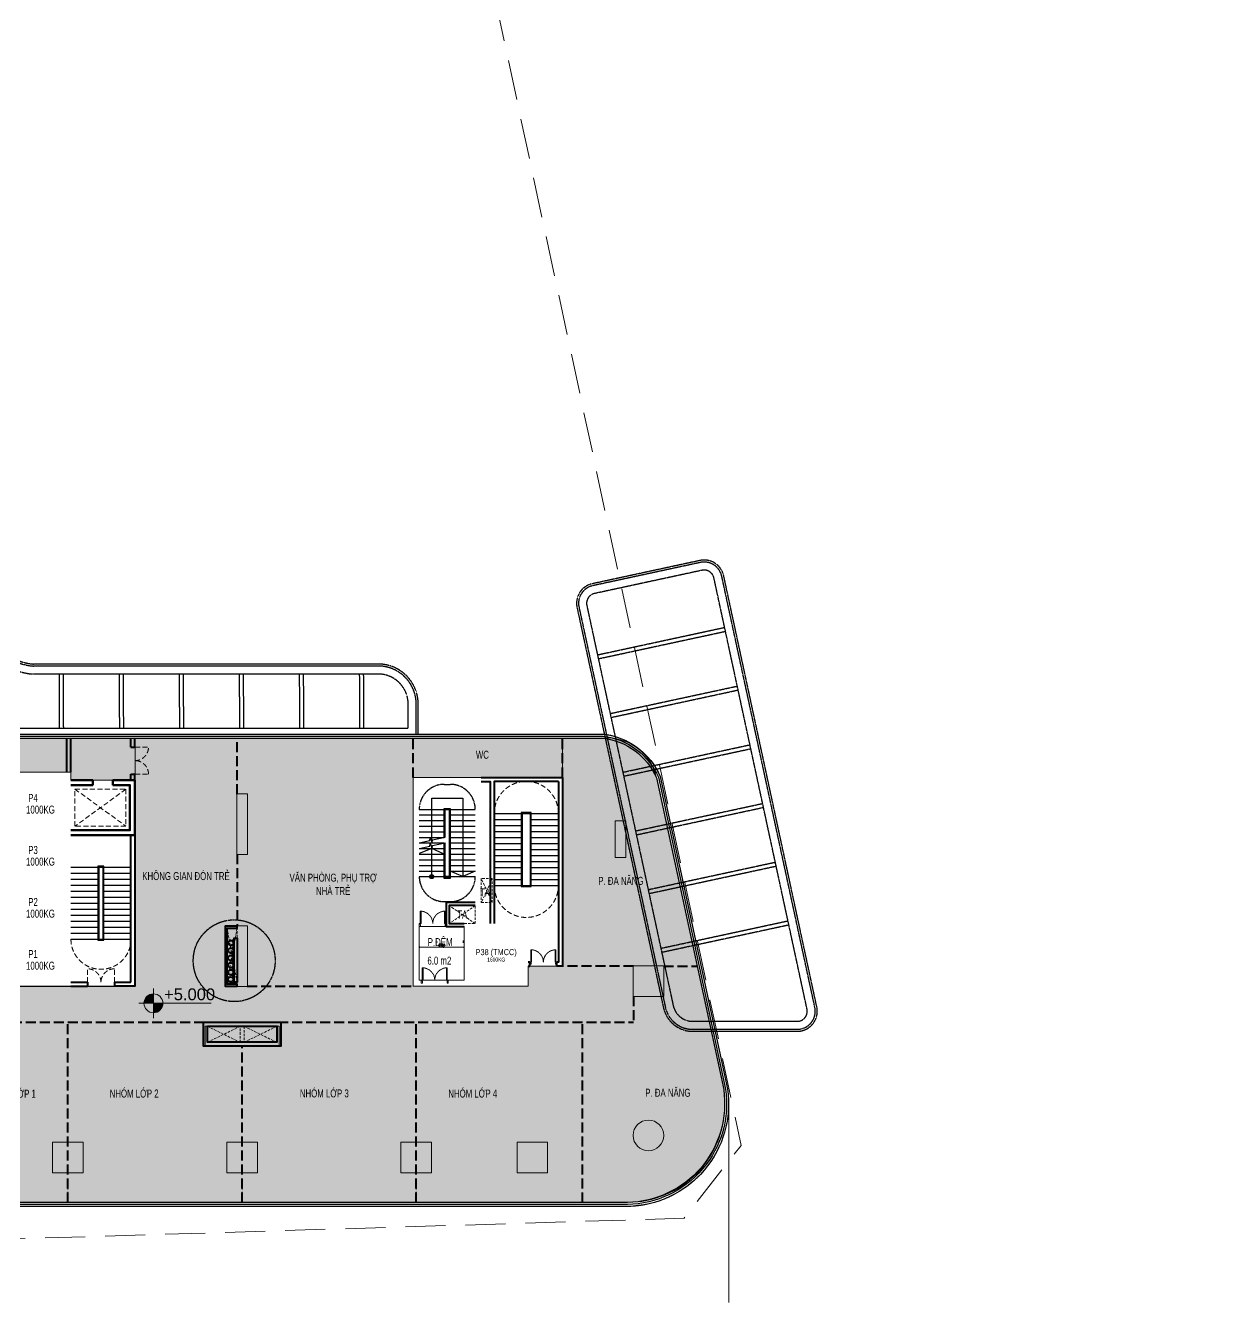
# Model space of a CAD drawing. Header units: millimetres. Extents: x -11451263 to 11578383104, y -507 to 1450429.
# Drawn here: x 11770715 to 11829862, y 1016962 to 1080763 of the extents above; entities that cross this region are included whole.
import ezdxf
from ezdxf.enums import TextEntityAlignment as Align

# ---------------------------------------------------------------- set-up
doc = ezdxf.new("R2010")
doc.units = ezdxf.units.MM
doc.header["$MEASUREMENT"] = 0
for name, pattern in [('CENTER2', [1.125, 0.75, -0.125, 0.125, -0.125]), ('DASH', [0.35, 0.25, -0.1]), ('DASH2-1', [3, 2, -1]), ('DASHED2', [0.375, 0.25, -0.125]), ('HIDDEN', [0.375, 0.25, -0.125]), ('Xref_ST_MBDV Cot vach 30.7.2022$0$HIDDEN', [0.375, 0.25, -0.125]), ('Xref_ST_MBDV Cot vach 30.7.2022$0$HIDDEN2', [0.1875, 0.125, -0.0625])]:
    doc.linetypes.add(name, pattern=pattern)
doc.layers.get('0').update_dxf_attribs({"linetype": 'CONTINUOUS', "lineweight": 13})
doc.layers.get('Defpoints').update_dxf_attribs({"color": 5, "linetype": 'CONTINUOUS', "lineweight": 13})
for name, color, linetype in [('1-Chu thich', 8, 'CONTINUOUS'), ('A-GLAZ', 135, 'CONTINUOUS'), ('canopy', 2, 'DASH'), ('KT-KT', 1, 'CONTINUOUS'), ('KT-Text', 7, 'CONTINUOUS'), ('NDT Cap nuoc', 4, 'CONTINUOUS'), ('NDT Thoat nuoc rua', 3, 'CENTER2'), ('Xref_ST_MBDV Cot vach 30.7.2022$0$A-FLOR-STRS-ARROW', 8, 'CONTINUOUS'), ('Xref_ST_MBDV Cot vach 30.7.2022$0$KT-Net cot vach', 6, 'CONTINUOUS'), ('Xref_ST_MBDV Cot vach 30.7.2022$0$KT-Net manh', 139, 'CONTINUOUS'), ('Xref_ST_MBDV Cot vach 30.7.2022$0$KT-Text', 7, 'CONTINUOUS'), ('Xref_ST_MBDV Cot vach 30.7.2022$0$KT-Thay', 7, 'CONTINUOUS'), ('Xref_ST_MBDV Cot vach 30.7.2022$0$KT-Tuong', 1, 'CONTINUOUS')]:
    doc.layers.add(name, color=color, linetype=linetype)
for name, color, linetype, lineweight in [('CUA', 37, 'CONTINUOUS', 13), ('D-building block', 8, 'CONTINUOUS', 13), ('DO DIEN TICH THONG THUY', 141, 'CONTINUOUS', 13), ('KT-Chu viet', 255, 'CONTINUOUS', 20), ('KT-Ghi chu', 26, 'CONTINUOUS', 15), ('KT-Kich thuoc', 159, 'CONTINUOUS', 18), ('KT-lomo nuoc', 3, 'HIDDEN', 5), ('KT-Net cat', 1, 'CONTINUOUS', 40), ('KT-Net cot', 2, 'CONTINUOUS', 50), ('KT-Net cua', 87, 'CONTINUOUS', 9), ('KT-Net thay', 7, 'CONTINUOUS', 25), ('KT-Net to mau', 159, 'CONTINUOUS', 18), ('NET-THAY', 7, 'CONTINUOUS', 30), ('SPE-MEP-HVAC', 140, 'CONTINUOUS', 0), ('Xref_ST_MBDV Cot vach 30.7.2022$0$CUA', 37, 'CONTINUOUS', 13)]:
    doc.layers.add(name, color=color, linetype=linetype, lineweight=lineweight)
doc.styles.add('font unicode ccu', font='arial.ttf')
doc.styles.add('Xref_ST_MBDV Cot vach 30.7.2022$0$Arial', font='arial.ttf', dxfattribs={"width": 0.7})
doc.styles.add('Xref_ST_MBDV Cot vach 30.7.2022$0$xref.N.Cot vach tang N2$0$DIM', font='vnsimli.shx', dxfattribs={"width": 0.7})
doc.dimstyles.new('Xref_ST_MBDV Cot vach 30.7.2022$0$xref.N.Cot vach tang N2$0$CCU 1-100 A1', dxfattribs={"dimscale": 100, "dimtxt": 2.2, "dimasz": 1, "dimexe": 1, "dimexo": 0, "dimgap": 1, "dimtad": 1, "dimdec": 0, "dimdsep": 46, "dimtxsty": 'Xref_ST_MBDV Cot vach 30.7.2022$0$xref.N.Cot vach tang N2$0$DIM', "dimblk1": 'Xref_ST_MBDV Cot vach 30.7.2022$0$xref.N.Cot vach tang N2$0$_ARCHTICK', "dimblk2": 'Xref_ST_MBDV Cot vach 30.7.2022$0$xref.N.Cot vach tang N2$0$_ARCHTICK', "dimsah": 1, "dimcen": 0, "dimdle": 1, "dimclrd": 256, "dimclre": 256, "dimclrt": 31, "dimadec": 0, "dimazin": 0, "dimtfac": 1, "dimtdec": 0, "dimtix": 1, "dimtmove": 2, "dimatfit": 3, "dimldrblk": 'Xref_ST_MBDV Cot vach 30.7.2022$0$xref.N.Cot vach tang N2$0$_ARCHTICK', "dimfxl": 0, "dimtolj": 1, "dimarcsym": 0})

# ---------------------------------------------------------------- blocks, each defined once
blk = doc.blocks.new('*U274')
for p, q in [((-1260, 525), (-1300, 525)), ((-1260, 100), (-1300, 100)), ((-1280, 100), (-1280, 525)), ((-90, 525), (-50, 525)), ((-90, 100), (-50, 100)), ((-70, 100), (-70, 525))]:
    blk.add_line(p, q)
for points in [[(-1350, -150), (-1290, -150), (-1290, -40), (-1300, -40), (-1300, 0), (-1350, 0)], [(-1300, 0), (-1260, 0), (-1260, 625), (-1300, 625)], [(-50, 0), (-90, 0), (-90, 625), (-50, 625)], [(0, -150), (-60, -150), (-60, -40), (-50, -40), (-50, 0), (0, 0)]]:
    blk.add_lwpolyline(points, close=True)
at = {"linetype": 'Xref_ST_MBDV Cot vach 30.7.2022$0$HIDDEN2', "ltscale": 200}
for centre, start, end in [((-1300, 0), 0, 89.99996), ((-50, 0), 90.00004, 180)]:
    blk.add_arc(centre, 625, start, end, dxfattribs=at)
blk = doc.blocks.new('Xref_ST_MBDV Cot vach 30.7.2022$0$xref.N.Cot vach tang N2$0$_Open90')
at = {"color": 0, "linetype": 'ByBlock', "lineweight": -2}
for p, q in [((0, 0), (-1, 0)), ((-0.5, 0.5), (0, 0)), ((0, 0), (-0.5, -0.5))]:
    blk.add_line(p, q, dxfattribs=at)
blk = doc.blocks.new('*D375')
at = {"layer": 'Defpoints', "color": 5, "transparency": 16777216}
for p, q in [((433237, -379078), (433237, -379340)), ((435437, -379290), (433287, -379290)), ((435487, -379078), (435487, -379340))]:
    blk.add_line(p, q, dxfattribs=at)
at = {"layer": 'Defpoints', "color": 0, "transparency": 16777216}
for p in [(433237, -379078), (433237, -379290), (435487, -379078)]:
    blk.add_point(p, dxfattribs=at)
at = {"layer": 'Defpoints', "color": 5, "transparency": 16777216, "xscale": 50, "yscale": 50, "zscale": 50, "rotation": 180}
blk.add_blockref('Xref_ST_MBDV Cot vach 30.7.2022$0$xref.N.Cot vach tang N2$0$_Open90', (433237, -379290), dxfattribs=at)
at = {"layer": 'Defpoints', "color": 5, "transparency": 16777216, "xscale": 50, "yscale": 50, "zscale": 50}
blk.add_blockref('Xref_ST_MBDV Cot vach 30.7.2022$0$xref.N.Cot vach tang N2$0$_Open90', (435487, -379290), dxfattribs=at)
at = {"layer": 'Defpoints', "color": 5, "transparency": 16777216, "insert": (434362, -379185), "char_height": 110, "attachment_point": 5, "style": 'Xref_ST_MBDV Cot vach 30.7.2022$0$xref.N.Cot vach tang N2$0$DIM'}
blk.add_mtext('\\A1;2250', dxfattribs=at)
blk = doc.blocks.new('Xref_ST_MBDV Cot vach 30.7.2022$0$xref.N.Cot vach tang N2$0$_ARCHTICK')
at = {"color": 0, "linetype": 'ByBlock', "const_width": 0.15}
blk.add_lwpolyline([(-0.5, -0.5), (0.5, 0.5)], dxfattribs=at)
blk = doc.blocks.new('ong thoat xi')
at = {"layer": '1-Chu thich', "color": 30}
for p, q in [((-75, 62), (-75, 65)), ((-66, 67), (-74, 67)), ((-66, 60), (-74, 60)), ((-66, 67), (-66, 60)), ((-65, 69), (-62, 69)), ((-65, 66), (-62, 66)), ((-65, 61), (-62, 61)), ((-65, 58), (-62, 58)), ((-61, 70), (-61, 70)), ((-61, 70), (-61, 57)), ((-61, 70), (-61, 70)), ((-61, 70), (-61, 57)), ((-61, 57), (-61, 57)), ((-55, 70), (-54, 70)), ((-55, 70), (-55, 57)), ((-55, 70), (-54, 70)), ((-55, 57), (-54, 57)), ((-54, 70), (-54, 57)), ((-50, 69), (-54, 69)), ((-50, 66), (-54, 66)), ((-50, 61), (-54, 61)), ((-50, 58), (-54, 58)), ((-33, 67), (-50, 67)), ((-50, 67), (-50, 60)), ((-29, 60), (-50, 60)), ((2, 60), (-41, 60)), ((-41, 58), (-41, 60)), ((-41, 58), (-41, 60)), ((-41, 58), (-41, 60)), ((2, 58), (-41, 58)), ((-33, 60), (-33, 67)), ((-75, -62), (-75, -66)), ((-66, -60), (-74, -60)), ((-66, -67), (-74, -67)), ((-66, -68), (-66, -60)), ((-65, -58), (-62, -58)), ((-65, -61), (-62, -61)), ((-65, -66), (-62, -66)), ((-65, -69), (-62, -69)), ((-61, -70), (-61, -57)), ((-61, -57), (-61, -57)), ((-61, -70), (-61, -57)), ((-61, -70), (-61, -70)), ((-61, -70), (-61, -70)), ((-55, -70), (-55, -57)), ((-55, -57), (-54, -57)), ((-55, -70), (-54, -70)), ((-55, -70), (-54, -70)), ((-54, -70), (-54, -57)), ((-50, -58), (-54, -58)), ((-50, -61), (-54, -61)), ((-50, -66), (-54, -66)), ((-50, -69), (-54, -69)), ((-50, -68), (-50, -60)), ((-31, -60), (-50, -60)), ((-34, -67), (-50, -67)), ((2, -58), (-41, -58)), ((-41, -58), (-41, -60)), ((-41, -58), (-41, -60)), ((2, -60), (-41, -60)), ((-34, -60), (-34, -67))]:
    blk.add_line(p, q, dxfattribs=at)
for centre, major_axis, start_param, end_param in [((-74, 65), (1.13, 1.13), 0.811456, 2.360542), ((-74, 62), (1.1, 1.1), 2.356194, 3.926991), ((-63, 67), (1.7, -1.7), 3.370391, 4.48359), ((-56, 63), (7.09, -7.09), 3.657341, 4.196641), ((-63, 60), (1.7, -1.7), 3.370391, 4.48359), ((-64, 67), (1.7, -1.7), 0.228799, 1.341997), ((-64, 67), (1.7, -1.7), 0.228799, 1.341997), ((-72, 63), (7.09, -7.09), 0.515748, 1.055048), ((-72, 63), (7.09, -7.09), 0.515748, 1.055048), ((-64, 60), (1.7, -1.7), 0.228799, 1.341997), ((-64, 60), (1.7, -1.7), 0.228799, 1.341997), ((0, 0), (38.9, -38.9), 0.785398, 7.068583), ((-52, 67), (1.7, 1.7), 1.799595, 2.912794), ((-52, 67), (1.7, -1.7), 3.370391, 4.48359), ((-44, 63), (7.09, 7.09), 2.086544, 2.625845), ((-44, 63), (7.09, 7.09), 2.086544, 2.625845), ((-52, 60), (1.7, 1.7), 1.799595, 2.912794), ((-52, 60), (1.7, 1.7), 1.799595, 2.912794), ((-52, 67), (1.7, -1.7), 0.228799, 1.341997), ((-60, 63), (7.09, 7.09), -1.055048, -0.515748), ((-52, 60), (1.7, 1.7), -1.341997, -0.228799), ((0, 0), (34.1, -34.1), 0.785398, 7.068583), ((0, 0), (42.5, -42.5), 5.497787, 8.63938), ((0, 0), (41, -41), 5.497787, 8.63938), ((-74, -62), (1.1, 1.1), 0.785398, 2.356194), ((-74, -66), (1.13, 1.13), 2.351847, 3.900932), ((-63, -60), (1.7, -1.7), 3.370391, 4.48359), ((-56, -64), (7.09, 7.09), 2.086544, 2.625845), ((-63, -68), (1.7, 1.7), 1.799595, 2.912794), ((-64, -60), (1.7, -1.7), 0.228799, 1.341997), ((-64, -60), (1.7, -1.7), 0.228799, 1.341997), ((-72, -64), (7.09, -7.09), 0.515748, 1.055048), ((-72, -64), (7.09, -7.09), 0.515748, 1.055048), ((-64, -68), (1.7, -1.7), 0.228799, 1.341997), ((-64, -68), (1.7, -1.7), 0.228799, 1.341997), ((-52, -60), (1.7, -1.7), 3.370391, 4.48359), ((-52, -60), (1.7, -1.7), 3.370391, 4.48359), ((-44, -64), (7.09, 7.09), 2.086544, 2.625845), ((-44, -64), (7.09, 7.09), 2.086544, 2.625845), ((-52, -68), (1.7, 1.7), 1.799595, 2.912794), ((-52, -68), (1.7, 1.7), 1.799595, 2.912794), ((-52, -60), (1.7, -1.7), 0.228799, 1.341997), ((-60, -64), (7.09, -7.09), 0.515748, 1.055048), ((-52, -68), (1.7, -1.7), 0.228799, 1.341997)]:
    blk.add_ellipse(centre, major_axis=major_axis, ratio=1, start_param=start_param, end_param=end_param, dxfattribs=at)
blk = doc.blocks.new('N2200X500')
at = {"layer": 'KT-Net cat', "color": 3}
blk.add_lwpolyline([(9586872, 1032959), (9586872, 1035159), (9587021, 1035159), (9587021, 1032959)], close=True, dxfattribs=at)
at = {"layer": 'NET-THAY', "linetype": 'ByBlock', "ltscale": 7}
blk.add_lwpolyline([(9586841, 1035164), (9586841, 1032942), (9586871, 1032943), (9586871, 1035165)], close=True, dxfattribs=at)
at = {"layer": 'NDT Cap nuoc', "xscale": 2.272727272727275, "yscale": 2.272727272727275, "zscale": 2.272727272727275, "rotation": 180.279270571122}
for p in [(9586706, 1034925), (9586701, 1034173), (9586706, 1034550), (9586701, 1033812), (9586703, 1033456), (9586701, 1033102)]:
    blk.add_blockref('ong thoat xi', p, dxfattribs=at)
blk = doc.blocks.new('CNTPO')
at = {"layer": 'KT-KT'}
blk.add_blockref('N2200X500', (1879262, 0), dxfattribs=at)
blk = doc.blocks.new('CAODOSAN')
at = {"layer": 'KT-Ghi chu'}
h = blk.add_hatch(color=256, dxfattribs=at)
edge = h.paths.add_edge_path()
edge.add_ellipse((286, 0), major_axis=(130, 130), ratio=1, start_angle=45, end_angle=135)
edge.add_line((102, 0), (286, 0))
edge.add_line((286, 0), (286, 184))
h = blk.add_hatch(color=256, dxfattribs=at)
edge = h.paths.add_edge_path()
edge.add_ellipse((286, 0), major_axis=(130, 130), ratio=1, start_angle=225, end_angle=315)
edge.add_line((469, 0), (286, 0))
edge.add_line((286, 0), (286, -184))
for p, q in [((286, 286), (286, -286)), ((1407, 0), (0, 0))]:
    blk.add_line(p, q, dxfattribs=at)
blk.add_circle((286, 0), 184, dxfattribs=at)
at = {"style": 'font unicode ccu'}
for tag, p in [('FL', (493, 59)), ('SL', (490, -292))]:
    blk.add_attdef(tag, p, '', height=230, dxfattribs=at)
blk = doc.blocks.new('*U429')
at = {"linetype": 'HIDDEN', "ltscale": 500}
for p, q in [((-532, 1541), (756, 261)), ((224, 1802), (0, 0))]:
    blk.add_line(p, q, dxfattribs=at)
blk.add_lwpolyline([(-532, 1541), (224, 1802), (756, 261), (0, 0)], close=True, dxfattribs=at)
blk = doc.blocks.new('*U430')
at = {"linetype": 'HIDDEN', "ltscale": 500}
for p, q in [((427, 1523), (0, 0)), ((-424, 1229), (851, 294))]:
    blk.add_line(p, q, dxfattribs=at)
blk.add_lwpolyline([(-424, 1229), (427, 1523), (851, 294), (0, 0)], close=True, dxfattribs=at)
blk = doc.blocks.new('*U431')
at = {"linetype": 'HIDDEN', "ltscale": 500}
for p, q in [((955, 911), (0, 0)), ((-179, 520), (1134, 392))]:
    blk.add_line(p, q, dxfattribs=at)
blk.add_lwpolyline([(-179, 520), (955, 911), (1134, 392), (0, 0)], close=True, dxfattribs=at)
blk = doc.blocks.new('*U273')
for p, q in [((-1260, 525), (-1300, 525)), ((-1260, 100), (-1300, 100)), ((-1280, 100), (-1280, 525)), ((-90, 525), (-50, 525)), ((-90, 100), (-50, 100)), ((-70, 100), (-70, 525))]:
    blk.add_line(p, q)
for points in [[(-1350, -100), (-1290, -100), (-1290, -40), (-1300, -40), (-1300, 0), (-1350, 0)], [(-1300, 0), (-1260, 0), (-1260, 625), (-1300, 625)], [(-50, 0), (-90, 0), (-90, 625), (-50, 625)], [(0, -100), (-60, -100), (-60, -40), (-50, -40), (-50, 0), (0, 0)]]:
    blk.add_lwpolyline(points, close=True)
at = {"linetype": 'Xref_ST_MBDV Cot vach 30.7.2022$0$HIDDEN2', "ltscale": 200}
for centre, start, end in [((-1300, 0), 0, 89.99996), ((-50, 0), 90.00004, 180)]:
    blk.add_arc(centre, 625, start, end, dxfattribs=at)
blk = doc.blocks.new('WWW')
at = {"layer": 'Defpoints', "linetype": 'DASH2-1', "lineweight": 13, "ltscale": 1000, "flags": 128}
blk.add_lwpolyline([(11429817, 1022160), (11450185, 1019986), (11488616, 1021167), (11491469, 1024811), (11462656, 1159054), (11457975, 1176931), (11455626, 1177745), (11446686, 1170981), (11423167, 1153070), (11399484, 1135983, 0.684877), (11429817, 1022160)], format="xyb", dxfattribs=at)
blk = doc.blocks.new('hatch L2')
at = {"true_color": 0x40c9a2}
h = blk.add_hatch(color=113, dxfattribs=at)
h.dxf.hatch_style = 1
edge = h.paths.add_edge_path()
edge.add_line((11776183, 1045159), (11769936, 1045159))
edge.add_arc((11770109, 1049735), 4579, 209.175, 267.83441, ccw=False)
edge.add_line((11766110, 1047503), (11765034, 1047131))
edge.add_line((11765034, 1047131), (11766302, 1043459))
edge.add_line((11766302, 1043459), (11772983, 1043459))
edge.add_line((11772983, 1043459), (11772983, 1043059))
edge.add_line((11772983, 1043059), (11776183, 1043059))
edge.add_line((11776183, 1043059), (11776183, 1032759))
edge.add_line((11776183, 1032759), (11769833, 1032759))
edge.add_line((11769833, 1032759), (11769833, 1030959))
edge.add_line((11769833, 1030959), (11760483, 1030959))
edge.add_line((11760483, 1030959), (11760483, 1021959))
edge.add_line((11760483, 1021959), (11800787, 1021959))
edge.add_arc((11800787, 1026815), 4856, 270, 361.01204)
edge.add_arc((11799053, 1026784), 6590, 1.01204, 7.07216)
edge.add_line((11805593, 1027596), (11802234, 1043175))
edge.add_arc((11799768, 1042644), 2523, 12.166, 94.40786)
edge.add_line((11799574, 1045159), (11797533, 1045159))
edge.add_line((11797533, 1045159), (11797533, 1033759))
edge.add_line((11797533, 1033759), (11795833, 1033759))
edge.add_line((11795833, 1033759), (11795833, 1032759))
edge.add_line((11795833, 1032759), (11790083, 1032759))
edge.add_line((11790083, 1032759), (11790083, 1043199))
edge.add_line((11790083, 1043199), (11797533, 1043199))
edge.add_line((11797533, 1043199), (11797533, 1045159))
edge.add_line((11797533, 1045159), (11776183, 1045159))
at = {"elevation": 0}
blk.add_lwpolyline([(11766302, 1043459), (11772983, 1043459), (11772983, 1043059), (11776183, 1043059), (11776183, 1032759), (11769833, 1032759)], dxfattribs=at)
blk.add_lwpolyline([(11760483, 1021959), (11800787, 1021959, 0.419397), (11805642, 1026901, 0.026448), (11805593, 1027596), (11802234, 1043175, 0.375088), (11799574, 1045159), (11797533, 1045159), (11797533, 1033759), (11795833, 1033759), (11795833, 1032759), (11790083, 1032759), (11790083, 1043199), (11797533, 1043199), (11797533, 1045159), (11776183, 1045159), (11769936, 1045159, -0.26169)], format="xyb", dxfattribs=at)
blk = doc.blocks.new('khgklh')
at = {"layer": 'canopy', "ltscale": 5}
for p, q in [((59662, -46483), (66016, -45111)), ((59704, -46678), (66058, -45307)), ((32795, -50144, 0), (32782, -47444, 0)), ((32995, -50144, 0), (32982, -47444, 0)), ((35795, -50144, 0), (35782, -47444, 0)), ((35995, -50144, 0), (35982, -47444, 0)), ((38795, -50143, 0), (38782, -47444, 0)), ((38995, -50143, 0), (38982, -47444, 0)), ((41795, -50143, 0), (41782, -47444, 0)), ((41995, -50143, 0), (41982, -47444, 0)), ((44795, -50143, 0), (44782, -47444, 0)), ((44995, -50143, 0), (44982, -47444, 0)), ((47795, -50143, 0), (47782, -47444, 0)), ((47995, -50143, 0), (47982, -47444, 0)), ((60295, -49415), (66649, -48044)), ((60338, -49611), (66691, -48239)), ((60928, -52348), (67282, -50976)), ((60971, -52543), (67324, -51172)), ((61562, -55280), (67915, -53909)), ((61604, -55476), (67957, -54104)), ((62195, -58213), (68548, -56841)), ((62237, -58408), (68590, -57037)), ((62828, -61145), (69181, -59773)), ((62870, -61341), (69224, -59969))]:
    blk.add_line(p, q, dxfattribs=at)
at = {"layer": 'canopy', "ltscale": 5, "elevation": 0}
for points in [[(19045, -30419, -0.227239), (21086, -32266), (26450, -47773, 0.290863), (30315, -50444), (50708, -50443)], [(20965, -31434, -0.059726), (21366, -32160), (26731, -47665, 0.28983), (30321, -50144), (50208, -50143)]]:
    blk.add_lwpolyline(points, format="xyb", dxfattribs=at)
at = {"layer": 'canopy', "ltscale": 5}
for points in [[(65972, -42538, 0.414213), (64783, -41771), (59407, -42932, 0.414214), (58641, -44121), (62956, -64110, 0.353312), (64423, -65293), (69646, -65291, 0.477856), (70623, -64080), (65972, -42538)], [(50708, -50443), (50708, -48944, 0.414214), (48708, -46944), (31495, -46944)], [(50608, -50443), (50608, -48944, 0.414214), (48708, -47044), (31495, -47044)], [(50208, -50143), (50208, -48944, 0.414214), (48708, -47444), (31495, -47444)]]:
    blk.add_lwpolyline(points, format="xyb", dxfattribs=at)
for points in [[(65874, -42559, 0.414213), (64804, -41869), (59428, -43030, 0.414214), (58738, -44099), (63054, -64089, 0.353312), (64423, -65193), (69646, -65191, 0.477856), (70525, -64101)], [(65483, -42643, 0.414213), (64889, -42260), (59513, -43421, 0.414214), (59129, -44015), (63445, -64004, 0.353312), (64423, -64793), (69645, -64791, 0.477856), (70134, -64186)]]:
    blk.add_lwpolyline(points, format="xyb", close=True, dxfattribs=at)
blk.add_lwpolyline([(50208, -50443), (50208, -50443)], dxfattribs=at)
for radius in [2552, 3052, 2652]:
    blk.add_arc((31686, -44399, 0), radius, 200.38333, 265.71278, dxfattribs=at)
blk = doc.blocks.new('A$C59794006')
at = {"layer": 'NDT Thoat nuoc rua'}
blk.add_circle((-20694, 8728, -1), 2044, dxfattribs=at)
blk = doc.blocks.new('*U495')
at = {"layer": 'KT-lomo nuoc', "ltscale": 500}
for p, q in [((-1001, 2557), (0, 0)), ((-491, -95), (-510, 2651))]:
    blk.add_line(p, q, dxfattribs=at)
blk.add_lwpolyline([(-491, -95), (-1001, 2557), (-510, 2651), (0, 0)], close=True, dxfattribs=at)
blk = doc.blocks.new('thangkn')
at = {"layer": 'Xref_ST_MBDV Cot vach 30.7.2022$0$KT-Net manh'}
h = blk.add_hatch(color=256, dxfattribs=at)
edge = h.paths.add_edge_path(flags=0)
edge.add_arc((433862.1, -375763.1), 100, 360, 720)
h = blk.add_hatch(color=256, dxfattribs=at)
edge = h.paths.add_edge_path(flags=0)
edge.add_arc((433862.1, -375763.1), 100, 359.999999, 719.999999)
blk.add_hatch(color=256, dxfattribs=at).paths.add_polyline_path([(433831.2, -375858.2), (433893, -375858.2), (433943, -375821.9), (433962.1, -375763.1), (433943, -375704.4), (433893, -375668), (433831.2, -375668), (433781.2, -375704.4), (433762.1, -375763.1), (433781.2, -375821.9)], flags=0)
blk.add_hatch(color=256, dxfattribs=at).paths.add_polyline_path([(433831.2, -375858.2), (433893, -375858.2), (433943, -375821.9), (433962.1, -375763.1), (433943, -375704.4), (433893, -375668), (433831.2, -375668), (433781.2, -375704.4), (433762.1, -375763.1), (433781.2, -375821.9)], flags=0)
at = {"layer": 'Defpoints'}
blk.add_lwpolyline([(435487.1, -378263.1), (433237.1, -378263.1), (433237.1, -380943.1), (435487.1, -380943.1)], close=True, dxfattribs=at)
at = {"layer": 'Xref_ST_MBDV Cot vach 30.7.2022$0$A-FLOR-STRS-ARROW'}
for points in [[(433237.1, -374082.2), (433763.6, -373964.3), (433785.4, -373830.4), (433886, -374069), (433904.5, -373932.7), (434537.1, -373791)], [(433237.1, -374363.1), (433763.6, -374245.2), (433785.4, -374111.4), (433886, -374349.9), (433904.5, -374213.6), (434537.1, -374071.9)]]:
    blk.add_lwpolyline(points, dxfattribs=at)
at = {"layer": 'Xref_ST_MBDV Cot vach 30.7.2022$0$KT-Net manh'}
for p, q in [((433781.2, -375704.4), (433762.1, -375763.1)), ((433781.2, -375704.4), (433762.1, -375763.1)), ((435437.1, -378971.1), (435437.1, -379070.9))]:
    blk.add_line(p, q, dxfattribs=at)
at = {"layer": 'Xref_ST_MBDV Cot vach 30.7.2022$0$KT-Net manh', "linetype": 'Xref_ST_MBDV Cot vach 30.7.2022$0$HIDDEN'}
for points in [[(433237.1, -372403.1, -0.4141313), (434486.8, -371153.1), (434787.4, -371153.1, -0.4141313), (436037.1, -372403.1, -1.0000292)], [(433237.1, -375763.1, 0.4141313), (434486.8, -377013.1), (434787.4, -377013.1, 0.4141313), (436037.1, -375763.1, 1.0000292)]]:
    blk.add_lwpolyline(points, format="xyb", dxfattribs=at)
at = {"layer": 'Xref_ST_MBDV Cot vach 30.7.2022$0$KT-Net manh'}
for points in [[(433862.1, -374012.2), (433862.1, -373363.1), (433862.1, -373263.1), (433862.1, -371848.2), (435412.1, -371848.2), (435412.1, -375763.1)], [(434487.1, -374634), (433862.1, -374363.1), (433237.1, -374613.1)], [(433862.1, -375763.1), (433862.1, -374293.1)], [(436037.1, -375483.1), (435412.1, -375763.1), (434787.1, -375483.1)], [(435437.1, -378971.1), (435487.1, -378971.1)], [(435442.1, -379067), (435442.1, -378976.1), (435487.1, -378976.1)]]:
    blk.add_lwpolyline(points, dxfattribs=at)
blk.add_circle((433862.1, -375763.1), 100, dxfattribs=at)
blk.add_circle((433862.1, -375763.1), 100, dxfattribs=at)
at = {"layer": 'Xref_ST_MBDV Cot vach 30.7.2022$0$KT-Thay', "extrusion": (1.28361e-08, 3.72499e-11, 1)}
for p, q in [((433237.1, -372403.1), (434487.1, -372403.1)), ((434787.1, -372403.1), (436037.1, -372403.1)), ((433237.1, -372683.1), (434487.1, -372683.1)), ((433237.1, -372963.1), (434487.1, -372963.1)), ((434787.1, -372683.1), (436037.1, -372683.1)), ((434787.1, -372963.1), (436037.1, -372963.1)), ((433237.1, -373243.1), (434487.1, -373243.1)), ((433237.1, -373523.1), (434487.1, -373523.1)), ((433237.1, -373803.1), (434487.1, -373803.1)), ((434787.1, -373243.1), (436037.1, -373243.1)), ((434787.1, -373523.1), (436037.1, -373523.1)), ((434787.1, -373803.1), (436037.1, -373803.1)), ((433237.1, -374083.1), (434487.1, -374083.1)), ((433237.1, -374363.1), (434487.1, -374363.1)), ((434787.1, -374083.1), (436037.1, -374083.1)), ((434787.1, -374363.1), (436037.1, -374363.1)), ((433237.1, -374643.1), (434487.1, -374643.1)), ((433237.1, -374923.1), (434487.1, -374923.1)), ((434787.1, -374643.1), (436037.1, -374643.1)), ((434787.1, -374923.1), (436037.1, -374923.1)), ((433237.1, -375203.1), (434487.1, -375203.1)), ((433237.1, -375483.1), (434487.1, -375483.1)), ((433237.1, -375763.1), (434487.1, -375763.1)), ((434787.1, -375203.1), (436037.1, -375203.1)), ((434787.1, -375483.1), (436037.1, -375483.1)), ((434787.1, -375763.1), (436037.1, -375763.1))]:
    blk.add_line(p, q, dxfattribs=at)
at = {"layer": 'Xref_ST_MBDV Cot vach 30.7.2022$0$KT-Thay'}
blk.add_line((434737.1, -375763.1), (434537.1, -375763.1), dxfattribs=at)
for points in [[(434487.1, -373802.2), (434487.1, -372353.1), (434787.1, -372353.1), (434787.1, -375863.1), (434487.1, -375863.1), (434487.1, -374083.1)], [(434537.1, -373791), (434537.1, -372403.1), (434737.1, -372403.1), (434737.1, -375813.1), (434537.1, -375813.1), (434537.1, -374071.9)]]:
    blk.add_lwpolyline(points, dxfattribs=at)
at = {"layer": 'Xref_ST_MBDV Cot vach 30.7.2022$0$KT-Tuong'}
for p, q in [((436037.1, -377063.1), (434587.1, -377063.1)), ((434587.1, -378263.1), (434587.1, -377063.1)), ((436037.1, -377213.1), (434737.1, -377213.1)), ((434737.1, -378113.1), (434737.1, -377213.1)), ((435487.1, -378263.1), (434587.1, -378263.1)), ((435487.1, -378113.1), (434737.1, -378113.1))]:
    blk.add_line(p, q, dxfattribs=at)
at = {"layer": 'Xref_ST_MBDV Cot vach 30.7.2022$0$CUA', "xscale": -1}
for p in [(433237.1, -378113.1), (433337.1, -380943.1)]:
    blk.add_blockref('*U274', p, dxfattribs=at)
at = {"layer": 'Xref_ST_MBDV Cot vach 30.7.2022$0$KT-Text', "style": 'Xref_ST_MBDV Cot vach 30.7.2022$0$Arial', "width": 0.7}
for s, p in [('TA', (436538.8, -376748.4)), ('TA', (435388.7, -377856.4)), ('P.ĐỆM', (434281, -379235.1))]:
    blk.add_text(s, height=400, rotation=360, dxfattribs=at).set_placement(p, align=Align.CENTER)
at = {"layer": 'Xref_ST_MBDV Cot vach 30.7.2022$0$KT-Text', "color": 1, "style": 'Xref_ST_MBDV Cot vach 30.7.2022$0$Arial', "width": 0.7}
blk.add_text('6.0 m2', height=400, rotation=360, dxfattribs=at).set_placement((434243.2, -380161.6), align=Align.CENTER)
at = {"layer": 'Defpoints', "color": 5}
dim = blk.add_linear_dim(base=(433237.1, -379289.9), p1=(435487.1, -379078.1), p2=(433237.1, -379078.1), angle=360, dimstyle='Xref_ST_MBDV Cot vach 30.7.2022$0$xref.N.Cot vach tang N2$0$CCU 1-100 A1', override={"dimscale": 50, "dimblk1": 'Xref_ST_MBDV Cot vach 30.7.2022$0$xref.N.Cot vach tang N2$0$_Open90', "dimblk2": 'Xref_ST_MBDV Cot vach 30.7.2022$0$xref.N.Cot vach tang N2$0$_Open90', "dimclrd": 5, "dimclre": 5, "dimclrt": 5, "dimlwd": 65535, "dimlwe": 65535}, dxfattribs=at)
dim.commit()
dim.dimension.update_dxf_attribs({"geometry": '*D375', "text_midpoint": (434362.1, -379184.9)})

msp = doc.modelspace()

# ---------------------------------------------------------------- linework, layer by layer
at = {"layer": 'A-GLAZ'}
msp.add_lwpolyline([(11731302.8, 1068166.7, -0.1205796), (11742835.2, 1069499.8), (11758670.2, 1065384.3, -0.2272386), (11760710.3, 1063537.2), (11766075.1, 1048030.1, 0.2908633), (11769939.4, 1045359.3), (11799586.4, 1045359.3, -0.2655276), (11802425.5, 1043237.2), (11805790, 1027630.9, -0.4513715), (11800789.1, 1021759.3), (11755651.7, 1021759.3, -0.326781), (11750786.9, 1025328.1), (11746281.1, 1038348.6, 0.427811), (11730771.6, 1044605.5), (11713116.5, 1038514.4, -0.1330764), (11710305.8, 1038631.8), (11709133.6, 1039088.2, -0.183721), (11707346.9, 1040640.8), (11702876.4, 1048143.1, -0.022157), (11699458.7, 1053898.7, -0.4024491), (11701893.2, 1058027.4), (11731302.8, 1068166.7)], format="xyb", dxfattribs=at)
for points in [[(11731336.5, 1068072.5, -0.1205241), (11742816.3, 1069401.4), (11758643.4, 1065287.9, -0.2268594), (11760616.7, 1063501.8), (11765981.7, 1047994.3, 0.2911846), (11769937.5, 1045259.3), (11799580.2, 1045259.3, -0.2642993), (11802329.9, 1043206.4), (11805691.5, 1027613.3, -0.4511126), (11800788.2, 1021859.3), (11755651.8, 1021859.3, -0.3268517), (11750881.8, 1025359.5), (11746374.9, 1038383.5, 0.427751), (11730734.6, 1044698.6), (11713089, 1038610.7, -0.1326579), (11710339, 1038726.1), (11709169, 1039181.7, -0.1839778), (11707434, 1040690), (11702961.2, 1048196.1, -0.0221206), (11699553.1, 1053934.4, -0.4015849), (11701923, 1057931.9)], [(11731370.2, 1067978.3, -0.1204683), (11742797.4, 1069303), (11758616.5, 1065191.6, -0.2264613), (11760523.1, 1063466.5), (11765888.3, 1047958.5, 0.2914954), (11769935.6, 1045159.3), (11799573.9, 1045159.3, -0.2630175), (11802234.3, 1043175.4), (11805593, 1027595.7, -0.450846), (11800787.3, 1021959.3), (11755651.8, 1021959.3, -0.3269245), (11750976.8, 1025390.9), (11746468.7, 1038418.3, 0.4276918), (11730697.6, 1044791.6), (11713061.7, 1038707, -0.1322275), (11710372.2, 1038820.5), (11709204.3, 1039275.2, -0.1842468), (11707521.1, 1040739.2), (11703046, 1048249.1, -0.0220835), (11699647.5, 1053969.8, -0.4006807), (11701952.8, 1057836.4)]]:
    msp.add_lwpolyline(points, format="xyb", close=True, dxfattribs=at)
at = {"layer": 'D-building block', "linetype": 'DASHED2', "ltscale": 1000}
for p, q in [((11775733.1, 1042609.3), (11773183.1, 1040759.3)), ((11773183.1, 1042609.3), (11775733.1, 1040759.3)), ((11772833.1, 1022859.3), (11772833.1, 1021959.3)), ((11781533.1, 1022859.3), (11781533.1, 1021959.3)), ((11790233.1, 1022859.3), (11790233.1, 1021959.3))]:
    msp.add_line(p, q, dxfattribs=at)
at = {"layer": 'D-building block', "linetype": 'DASHED2', "ltscale": 4000}
msp.add_lwpolyline([(11730934.6, 1069203.3, -0.1140331), (11742754.9, 1070668), (11757813.7, 1066316.9, -0.2604673), (11760604.7, 1063842.3), (11766075.1, 1048030.1, 0.2908633), (11769939.4, 1045359.3), (11799586.4, 1045359.3, -0.2655276), (11802425.5, 1043237.2), (11805790, 1027630.9, -0.4513715), (11800789.1, 1021759.3), (11755651.7, 1021759.3, -0.326781), (11750786.9, 1025328.1), (11746281.1, 1038348.6, 0.3277018), (11730771.6, 1044605.5), (11713116.5, 1038514.4, -0.1330764), (11710305.8, 1038631.8), (11709133.6, 1039088.2, -0.183721), (11707346.9, 1040640.8), (11702876.4, 1048143.1, -0.022157), (11699458.7, 1053898.7, -0.4620919), (11701535.2, 1059064.4), (11730934.6, 1069203.3)], format="xyb", dxfattribs=at)
at = {"layer": 'D-building block', "linetype": 'DASHED2', "ltscale": 1000}
for points in [[(11776183.1, 1044709.3), (11776858.1, 1044709.3)], [(11776183.1, 1043359.3), (11776858.1, 1043359.3)], [(11773808.1, 1032959.3), (11773808.1, 1033634.3)], [(11775158.1, 1032959.3), (11775158.1, 1033634.3)]]:
    msp.add_lwpolyline(points, dxfattribs=at)
msp.add_lwpolyline([(11773183.1, 1042609.3), (11775733.1, 1042609.3), (11775733.1, 1040759.3), (11773183.1, 1040759.3)], close=True, dxfattribs=at)
for centre, radius, start, end in [((11776183.1, 1044709.3), 675, 270, 0), ((11776183.1, 1043359.3), 675, 0, 90), ((11795733.2, 1041399.3), 1600, 0, 180), ((11795733.2, 1037799.3), 1600, 180, 0), ((11774483.1, 1035109.3), 1500, 180, 0), ((11773808.1, 1032959.3), 675, 0, 90), ((11775158.1, 1032959.3), 675, 90, 180)]:
    msp.add_arc(centre, radius, start, end, dxfattribs=at)
at = {"layer": 'DO DIEN TICH THONG THUY'}
msp.add_line((11797533.2, 1043199.3), (11797548.2, 1043199.3), dxfattribs=at)
msp.add_lwpolyline([(11760698.2, 1021959.3), (11760698.2, 1021959.3), (11760698.1, 1023444.3), (11761998.1, 1023444.3), (11761998.1, 1024974.3), (11760698.1, 1024974.3), (11760698.1, 1029444.3), (11761998.1, 1029444.3), (11761998.1, 1030744.3), (11770048.1, 1030744.3), (11770048.1, 1032744.3), (11776198.1, 1032744.3), (11776198.1, 1045159.3)], dxfattribs=at)
for points in [[(11781268.2, 1042374.3), (11781798.1, 1042374.3), (11781798.1, 1039344.3), (11781268.1, 1039344.3)], [(11800168.1, 1041024.3), (11800698.1, 1041024.3), (11800698.1, 1039194.3), (11800168.1, 1039194.3)], [(11780718.1, 1035774.3), (11781798.1, 1035774.3), (11781798.1, 1032744.3), (11780718.1, 1032744.3)], [(11801068.1, 1033774.3), (11802598.1, 1033774.3), (11802598.1, 1032244.3), (11801068.1, 1032244.3)], [(11779688.1, 1030774.3), (11783378.1, 1030774.3), (11783378.1, 1029744.3), (11779688.1, 1029744.3)], [(11772068.1, 1024974.3), (11773598.1, 1024974.3), (11773598.1, 1023444.3), (11772068.1, 1023444.3)], [(11780768.1, 1024974.3), (11782298.1, 1024974.3), (11782298.1, 1023444.3), (11780768.1, 1023444.3)], [(11789468.1, 1024974.3), (11790998.1, 1024974.3), (11790998.1, 1023444.3), (11789468.1, 1023444.3)], [(11795268.1, 1024974.3), (11796798.1, 1024974.3), (11796798.1, 1023444.3), (11795268.1, 1023444.3)]]:
    msp.add_lwpolyline(points, close=True, dxfattribs=at)
msp.add_circle((11801833.1, 1025309.3), 765, dxfattribs=at)
at = {"layer": 'KT-Net cat'}
for p, q in [((11772783.1, 1043459.3), (11772783.1, 1045159.3)), ((11772983.1, 1043459.3), (11772983.1, 1045159.3)), ((11775983.1, 1044709.3), (11775983.1, 1045159.3)), ((11776183.1, 1044709.3), (11776183.1, 1045159.3)), ((11775983.1, 1044709.3), (11776183.1, 1044709.3)), ((11775983.1, 1043059.3), (11775983.1, 1043359.3)), ((11775983.1, 1043359.3), (11776183.1, 1043359.3)), ((11776183.1, 1043059.3), (11776183.1, 1043359.3)), ((11795908.2, 1033759.3), (11795908.2, 1033959.3)), ((11797258.2, 1033759.3), (11797258.2, 1033959.3)), ((11772983.1, 1032959.3), (11773808.1, 1032959.3)), ((11773808.1, 1032959.3), (11773808.1, 1032759.3)), ((11775158.1, 1032959.3), (11775983.1, 1032959.3)), ((11775158.1, 1032959.3), (11775158.1, 1032759.3))]:
    msp.add_line(p, q, dxfattribs=at)
at = {"layer": 'KT-Net cat', "linetype": 'DASH', "ltscale": 2000}
for p, q in [((11781283.1, 1042359.3), (11781283.1, 1045159.3)), ((11790083.1, 1043199.3), (11790083.1, 1045159.3)), ((11797533.2, 1043199.3), (11797533.2, 1045159.3)), ((11781283.1, 1039359.3), (11781283.1, 1035759.3)), ((11801083.1, 1033759.3), (11797533.2, 1033759.3)), ((11802583.1, 1033759.3), (11804264.2, 1033759.3)), ((11781783.1, 1032759.3), (11790083.1, 1032759.3)), ((11801083.1, 1032259.3), (11801083.1, 1030959.3)), ((11772833.1, 1021959.3), (11772833.1, 1030959.3)), ((11790233.1, 1021959.3), (11790233.1, 1030959.3)), ((11798533.1, 1021959.3), (11798533.1, 1030959.3)), ((11781533.1, 1021959.3), (11781533.1, 1029759.3))]:
    msp.add_line(p, q, dxfattribs=at)
at = {"layer": 'KT-Net cat'}
for points in [[(11793483.1, 1043199.3), (11797533.2, 1043199.3), (11797533.2, 1033759.3), (11797258.2, 1033759.3)], [(11793483.1, 1042999.3), (11793933.1, 1042999.3), (11793933.1, 1035889.3)], [(11797333.2, 1042999.3), (11794133.1, 1042999.3), (11794133.1, 1035889.3)], [(11797333.2, 1042999.3), (11797333.2, 1033959.3), (11797258.2, 1033959.3)], [(11775983.1, 1032959.3), (11775983.1, 1040309.3), (11776183.1, 1040309.3), (11776183.1, 1032759.3), (11775158.1, 1032759.3)], [(11793183.1, 1036939.3), (11791733.1, 1036939.3), (11791733.1, 1035739.3), (11792633.1, 1035739.3)], [(11793183.1, 1036789.3), (11791883.1, 1036789.3), (11791883.1, 1035889.3), (11792633.1, 1035889.3)], [(11795908.2, 1033959.3), (11795833.1, 1033959.3)], [(11795833.1, 1033759.3), (11795908.2, 1033759.3)], [(11772983.1, 1032759.3), (11773808.1, 1032759.3)]]:
    msp.add_lwpolyline(points, dxfattribs=at)
at = {"layer": 'KT-Net cat', "elevation": 0}
msp.add_lwpolyline([(11781283.1, 1035759.3), (11780683.1, 1035759.3), (11780683.1, 1032759.3), (11781283.1, 1032759.3), (11781283.1, 1032859.3), (11780783.1, 1032859.3), (11780783.1, 1035659.3), (11781283.1, 1035659.3)], close=True, dxfattribs=at)
at = {"layer": 'KT-Net cat', "linetype": 'DASH', "ltscale": 2000}
msp.add_lwpolyline([(11770033.1, 1030959.3), (11801083.1, 1030959.3)], dxfattribs=at)
at = {"layer": 'KT-Net cat'}
for points in [[(11779603.1, 1030959.3), (11783463.1, 1030959.3), (11783463.1, 1029759.3), (11779603.1, 1029759.3)], [(11779803.1, 1030759.3), (11783263.1, 1030759.3), (11783263.1, 1029959.3), (11779803.1, 1029959.3)]]:
    msp.add_lwpolyline(points, close=True, dxfattribs=at)
at = {"layer": 'KT-Net cot'}
for p, q in [((11772983.1, 1043059.3), (11774083.1, 1043059.3)), ((11774083.1, 1043059.3), (11774083.1, 1042809.3)), ((11775083.1, 1043059.3), (11776183.1, 1043059.3)), ((11775083.1, 1043059.3), (11775083.1, 1042809.3))]:
    msp.add_line(p, q, dxfattribs=at)
for points in [[(11772983.1, 1040309.3), (11776183.1, 1040309.3), (11776183.1, 1043059.3)], [(11772983.1, 1040559.3), (11775933.1, 1040559.3), (11775933.1, 1042809.3), (11775083.1, 1042809.3)], [(11774083.1, 1042809.3), (11772983.1, 1042809.3)]]:
    msp.add_lwpolyline(points, dxfattribs=at)
at = {"layer": 'KT-Net cua', "elevation": 0}
msp.add_lwpolyline([(11731302.8, 1068166.7, -0.1205796), (11742835.2, 1069499.8), (11758670.2, 1065384.3, -0.2272386), (11760710.3, 1063537.2), (11766075.1, 1048030.1, 0.2908633), (11769939.4, 1045359.3), (11799586.4, 1045359.3, -0.2655276), (11802425.5, 1043237.2), (11805790, 1027630.9, -0.4513715), (11800789.1, 1021759.3), (11755651.7, 1021759.3, -0.326781), (11750786.9, 1025328.1), (11746281.1, 1038348.6, 0.427811), (11730771.6, 1044605.5), (11713116.5, 1038514.4, -0.1330764), (11710305.8, 1038631.8), (11709133.6, 1039088.2, -0.183721), (11707346.9, 1040640.8), (11702876.4, 1048143.1, -0.022157), (11699458.7, 1053898.7, -0.4024491), (11701893.2, 1058027.4), (11731302.8, 1068166.7)], format="xyb", dxfattribs=at)
at = {"layer": 'KT-Net thay'}
for points in [[(11794133.2, 1041399.3), (11797333.2, 1041399.3)], [(11795533.2, 1041399.3), (11795533.2, 1037799.3)], [(11795933.2, 1041399.3), (11795933.2, 1037799.3)], [(11794133.2, 1041099.3), (11795483.2, 1041099.3)], [(11794133.2, 1040799.3), (11795483.2, 1040799.3)], [(11795983.2, 1041099.3), (11797333.2, 1041099.3)], [(11795983.2, 1040799.3), (11797333.2, 1040799.3)], [(11794133.2, 1040499.3), (11795483.2, 1040499.3)], [(11794133.2, 1040199.3), (11795483.2, 1040199.3)], [(11795983.2, 1040499.3), (11797333.2, 1040499.3)], [(11795983.2, 1040199.3), (11797333.2, 1040199.3)], [(11794133.2, 1039899.3), (11795483.2, 1039899.3)], [(11794133.2, 1039599.3), (11795483.2, 1039599.3)], [(11795983.2, 1039899.3), (11797333.2, 1039899.3)], [(11795983.2, 1039599.3), (11797333.2, 1039599.3)], [(11772983.1, 1038709.3), (11775983.1, 1038709.3)], [(11774383.1, 1038709.3), (11774383.1, 1035109.3)], [(11774583.1, 1038709.3), (11774583.1, 1035109.3)], [(11794133.2, 1039299.3), (11795483.2, 1039299.3)], [(11794133.2, 1038999.3), (11795483.2, 1038999.3)], [(11794133.2, 1038699.3), (11795483.2, 1038699.3)], [(11795983.2, 1039299.3), (11797333.2, 1039299.3)], [(11795983.2, 1038999.3), (11797333.2, 1038999.3)], [(11795983.2, 1038699.3), (11797333.2, 1038699.3)], [(11772983.1, 1038409.3), (11774333.1, 1038409.3)], [(11772983.1, 1038109.3), (11774333.1, 1038109.3)], [(11774633.1, 1038409.3), (11775983.1, 1038409.3)], [(11774633.1, 1038109.3), (11775983.1, 1038109.3)], [(11794133.2, 1038399.3), (11795483.2, 1038399.3)], [(11794133.2, 1038099.3), (11795483.2, 1038099.3)], [(11795983.2, 1038399.3), (11797333.2, 1038399.3)], [(11795983.2, 1038099.3), (11797333.2, 1038099.3)], [(11772983.1, 1037809.3), (11774333.1, 1037809.3)], [(11772983.1, 1037509.3), (11774333.1, 1037509.3)], [(11774633.1, 1037809.3), (11775983.1, 1037809.3)], [(11774633.1, 1037509.3), (11775983.1, 1037509.3)], [(11794133.2, 1037799.3), (11797333.2, 1037799.3)], [(11772983.1, 1037209.3), (11774333.1, 1037209.3)], [(11772983.1, 1036909.3), (11774333.1, 1036909.3)], [(11774633.1, 1037209.3), (11775983.1, 1037209.3)], [(11774633.1, 1036909.3), (11775983.1, 1036909.3)], [(11772983.1, 1036609.3), (11774333.1, 1036609.3)], [(11772983.1, 1036309.3), (11774333.1, 1036309.3)], [(11774633.1, 1036609.3), (11775983.1, 1036609.3)], [(11774633.1, 1036309.3), (11775983.1, 1036309.3)], [(11772983.1, 1036009.3), (11774333.1, 1036009.3)], [(11772983.1, 1035709.3), (11774333.1, 1035709.3)], [(11774633.1, 1036009.3), (11775983.1, 1036009.3)], [(11774633.1, 1035709.3), (11775983.1, 1035709.3)], [(11772983.1, 1035409.3), (11774333.1, 1035409.3)], [(11772983.1, 1035109.3), (11775983.1, 1035109.3)], [(11774633.1, 1035409.3), (11775983.1, 1035409.3)]]:
    msp.add_lwpolyline(points, dxfattribs=at)
for points in [[(11795983.2, 1037749.3), (11795983.2, 1041449.3), (11795483.2, 1041449.3), (11795483.2, 1037749.3)], [(11774633.1, 1035059.3), (11774633.1, 1038759.3), (11774333.1, 1038759.3), (11774333.1, 1035059.3)]]:
    msp.add_lwpolyline(points, close=True, dxfattribs=at)

# ---------------------------------------------------------------- block references
at = {"layer": 'CUA'}
msp.add_blockref('*U273', (11797258.2, 1033959.3), dxfattribs=at)
at = {"layer": 'KT-Chu viet'}
ref = msp.add_blockref('CAODOSAN', (11776366.9, 1031909.4), dxfattribs=dict(at, xscale=2.571428571428571, yscale=2.571428571428571, zscale=2.571428571428571))
ref.add_attrib('FL', '+5.000', (11777635.9, 1032062.1), dxfattribs={"layer": '0', "height": 591.43, "style": 'font unicode ccu'})
at = {"layer": 'KT-Kich thuoc'}
msp.add_blockref('WWW', (315000, 0, 0), dxfattribs=at)
at = {"layer": 'KT-KT'}
msp.add_blockref('CNTPO', (315000, 0), dxfattribs=at)
at = {"layer": 'KT-Net to mau'}
msp.add_blockref('hatch L2', (0, 0, 0), dxfattribs=at)
at = {"layer": 'SPE-MEP-HVAC', "linetype": 'HIDDEN', "ltscale": 1000, "xscale": -1, "rotation": 289.0471379598082}
for name, p in [('*U431', (11793483.1, 1036939.3, 0)), ('*U430', (11791883.1, 1035889.3, 0)), ('*U429', (11779803.1, 1029959.2, 0)), ('*U429', (11781633.1, 1029959.2, 0))]:
    msp.add_blockref(name, p, dxfattribs=at)
at = {"layer": 'Xref_ST_MBDV Cot vach 30.7.2022$0$KT-Net cot vach'}
msp.add_blockref('thangkn', (11357146, 1414002.5), dxfattribs=at)

# ---------------------------------------------------------------- texts
at = {"layer": 'KT-Text', "style": 'Xref_ST_MBDV Cot vach 30.7.2022$0$Arial', "width": 0.7}
for s, p in [('P4', (11770848.5, 1041971)), ('1000KG', (11770741.6, 1041387.4)), ('P3', (11770848.5, 1039371)), ('1000KG', (11770741.6, 1038787.4)), ('P2', (11770848.5, 1036771)), ('1000KG', (11770741.6, 1036187.4)), ('P1', (11770848.5, 1034171)), ('1000KG', (11770741.6, 1033587.4))]:
    msp.add_text(s, height=400, dxfattribs=at).set_placement(p)
at = {"layer": 'KT-Text', "char_height": 400, "width": 4500, "attachment_point": 2, "style": 'Xref_ST_MBDV Cot vach 30.7.2022$0$Arial'}
for s, insert in [('WC', (11793539, 1044528.5)), ('KHÔNG GIAN ĐÓN TRẺ', (11778730.3, 1038466.9)), ('VĂN PHÒNG, PHỤ TRỢ NHÀ TRẺ', (11786082.5, 1038387.5)), ('P. ĐA NĂNG', (11800458.4, 1038227.5)), ('NHÓM LỚP 1', (11770009.5, 1027591.3)), ('NHÓM LỚP 2', (11776139.5, 1027602.1)), ('NHÓM LỚP 3', (11785641, 1027607.4)), ('NHÓM LỚP 4', (11793055.5, 1027600.7)), ('P. ĐA NĂNG', (11802804.4, 1027639.2))]:
    msp.add_mtext(s, dxfattribs=dict(at, insert=insert))

# ---------------------------------------------------------------- next in the draw order: block references
at = {"layer": 'canopy'}
msp.add_blockref('khgklh', (11739624.7, 1095803.1, 0), dxfattribs=at)

# ---------------------------------------------------------------- next in the draw order: linework, layer by layer
at = {"layer": 'DO DIEN TICH THONG THUY'}
msp.add_line((11805842.1, 1026900.7, 0), (11805842.1, 1016961.7, 0), dxfattribs=at)

# ---------------------------------------------------------------- next in the draw order: block references
at = {"layer": 'KT-lomo nuoc', "linetype": 'HIDDEN', "xscale": -1, "rotation": 10.89765347559021}
msp.add_blockref('*U495', (11780783.1, 1032959.3), dxfattribs=at)
at = {"layer": 'NDT Thoat nuoc rua'}
msp.add_blockref('A$C59794006', (11801833.1, 1025309.3, 0), dxfattribs=at)

# ---------------------------------------------------------------- next in the draw order: texts
at = {"layer": 'Xref_ST_MBDV Cot vach 30.7.2022$0$KT-Text', "style": 'Xref_ST_MBDV Cot vach 30.7.2022$0$Arial', "width": 0.7}
for s, height, p in [('P38 (TMCC)', 300, (11794226.7, 1034315.7)), ('1600KG', 200, (11794229.9, 1033995.9))]:
    msp.add_text(s, height=height, dxfattribs=at).set_placement(p, align=Align.CENTER)

doc.saveas('drawing.dxf')
